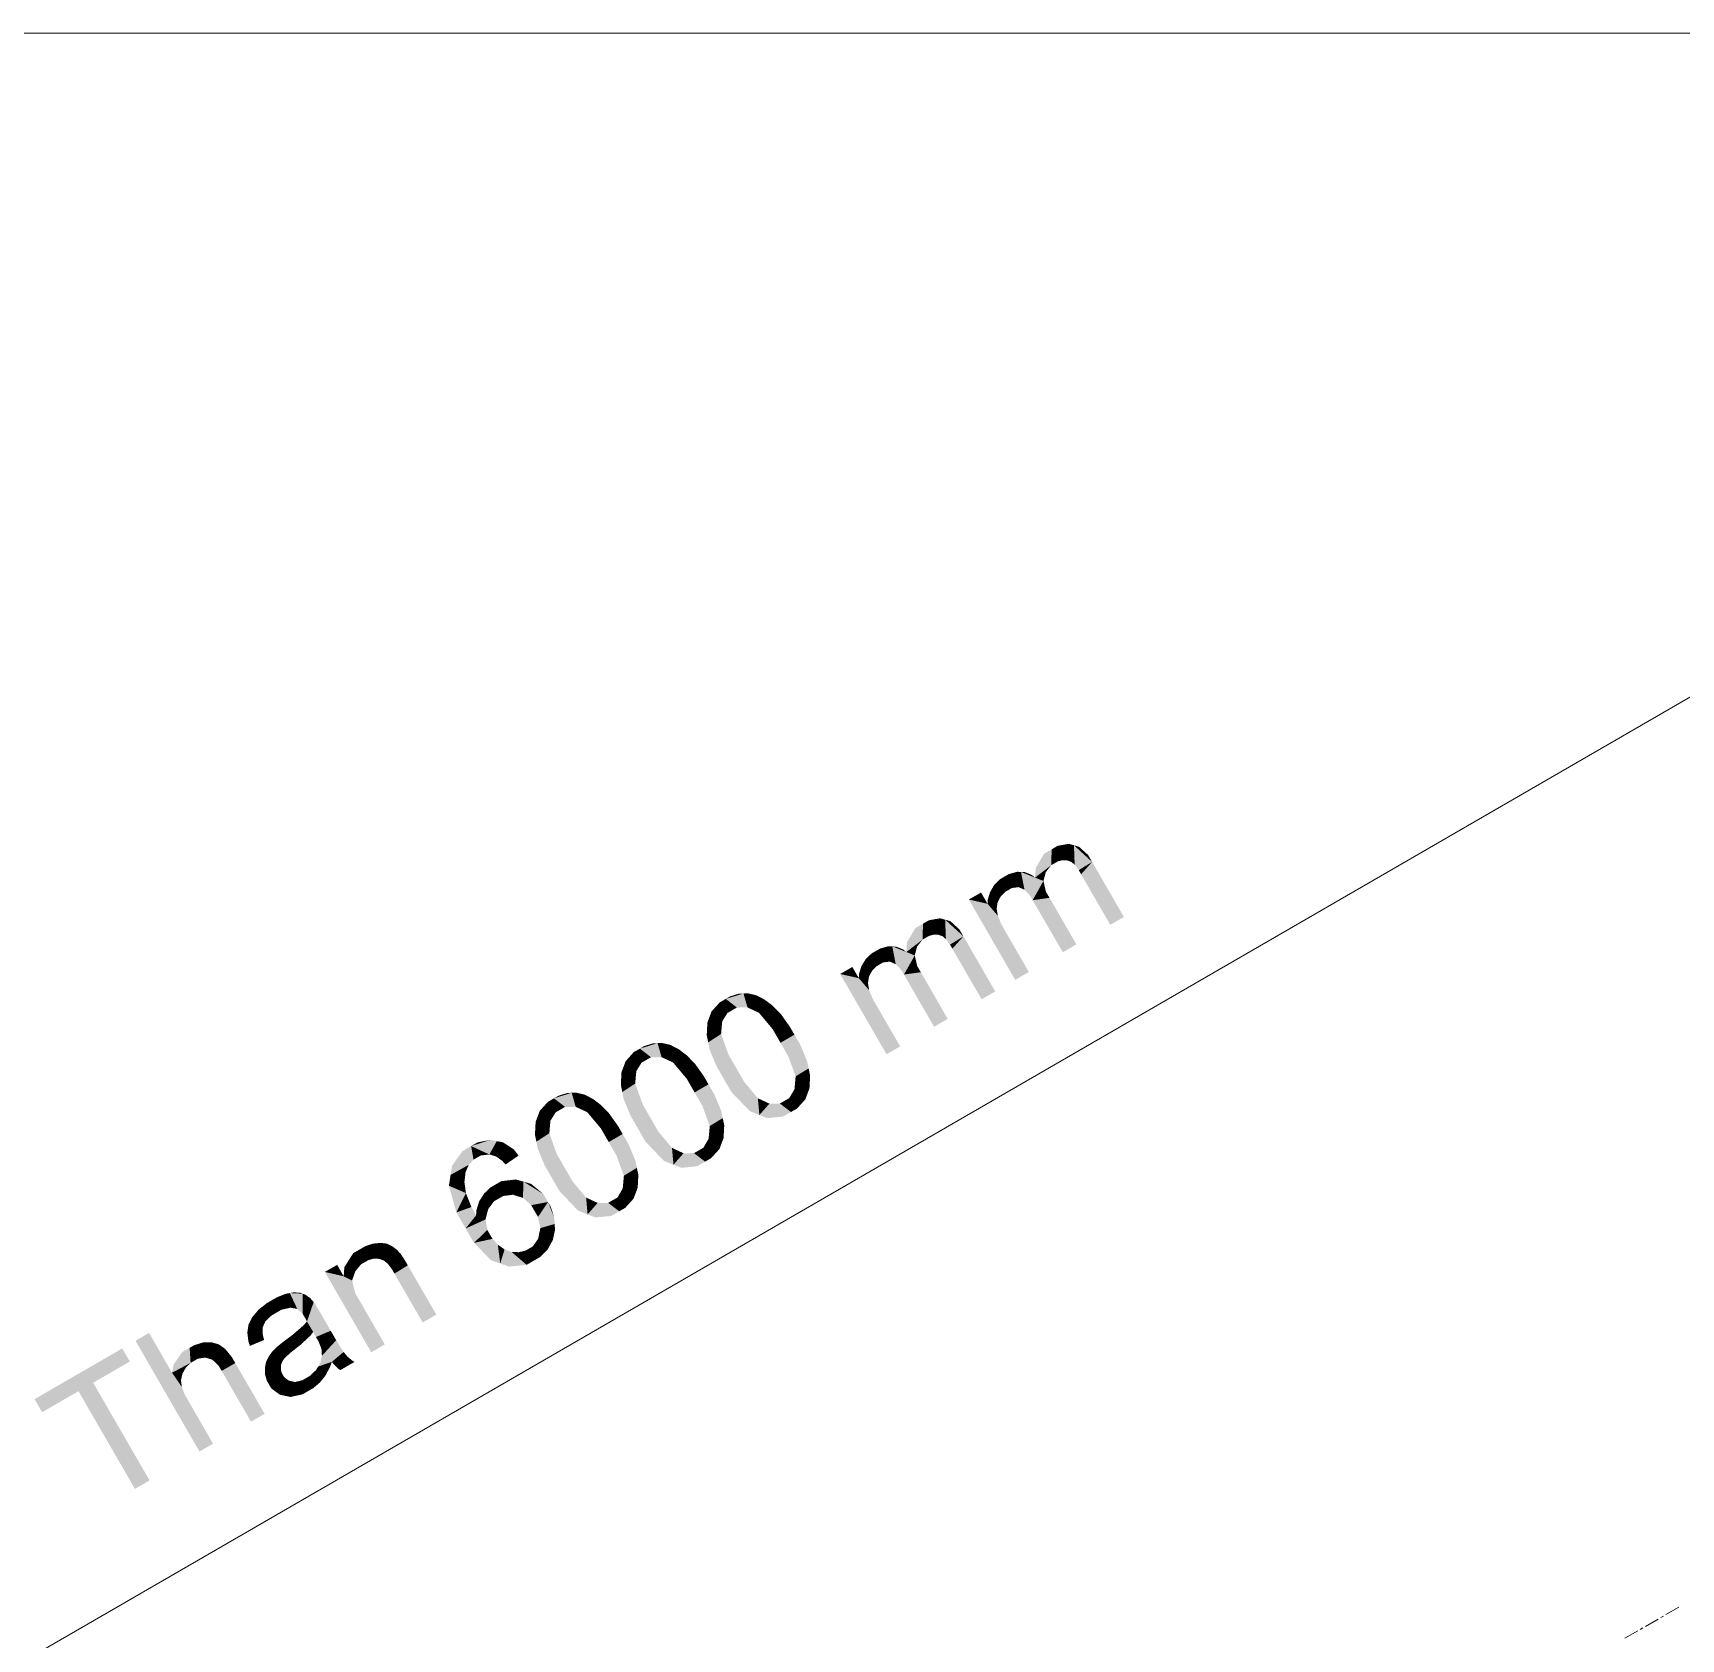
# Model space of a CAD drawing. Header units: millimetres. Extents: x 2 to 579, y 1 to 405.
# Drawn here: x 214.92 to 232.32, y 126.43 to 143.38 of the extents above; entities that cross this region are included whole.
import ezdxf

# ---------------------------------------------------------------- set-up
doc = ezdxf.new("R2010")
doc.units = ezdxf.units.MM
doc.linetypes.add('XKITLINE00', pattern=[0])
doc.layers.add('LinkedObject', color=7, linetype='Continuous', lineweight=0)

# ---------------------------------------------------------------- blocks, each defined once
blk = doc.blocks.new('*A4')
at = {"layer": 'LinkedObject'}
for points in [[(225.674, 134.766), (225.498, 134.467), (225.594, 134.72)], [(225.669, 134.598), (225.498, 134.467), (225.674, 134.766)], [(225.594, 134.72), (225.498, 134.467), (225.506, 134.57)], [(225.669, 134.598), (225.674, 134.766), (225.714, 134.624)], [(225.737, 134.803), (225.788, 134.651), (225.674, 134.766)], [(225.674, 134.766), (225.788, 134.651), (225.738, 134.638)], [(225.714, 134.624), (225.674, 134.766), (225.738, 134.638)], [(225.909, 134.809), (225.737, 134.803), (225.855, 134.824)], [(225.838, 134.649), (225.737, 134.803), (225.909, 134.809)], [(225.788, 134.651), (225.737, 134.803), (225.813, 134.65)], [(225.813, 134.65), (225.737, 134.803), (225.838, 134.649)], [(225.909, 134.809), (225.881, 134.633), (225.838, 134.649)], [(225.881, 134.633), (225.909, 134.809), (225.899, 134.618)], [(225.899, 134.618), (225.909, 134.809), (225.917, 134.604)], [(226.059, 134.706), (225.909, 134.809), (225.963, 134.793)], [(226.101, 134.633), (225.909, 134.809), (226.059, 134.706)], [(225.96, 134.546), (225.909, 134.809), (226.101, 134.633)], [(225.917, 134.604), (225.909, 134.809), (225.96, 134.546)], [(225.612, 134.525), (225.498, 134.467), (225.669, 134.598)], [(226.101, 134.633), (225.985, 134.502), (225.96, 134.546)], [(225.985, 134.502), (226.101, 134.633), (226.293, 133.969)], [(226.293, 133.969), (226.101, 134.633), (226.437, 134.052)], [(225.067, 134.39), (225.183, 134.317), (225.045, 134.352)], [(225.131, 134.452), (225.183, 134.317), (225.067, 134.39)], [(225.253, 134.357), (225.131, 134.452), (225.174, 134.477)], [(225.183, 134.317), (225.131, 134.452), (225.213, 134.334)], [(225.213, 134.334), (225.131, 134.452), (225.253, 134.357)], [(225.221, 134.504), (225.324, 134.367), (225.174, 134.477)], [(225.174, 134.477), (225.324, 134.367), (225.253, 134.357)], [(225.309, 134.529), (225.324, 134.367), (225.221, 134.504)], [(225.35, 134.527), (225.324, 134.367), (225.309, 134.529)], [(225.35, 134.527), (225.355, 134.353), (225.324, 134.367)], [(225.355, 134.353), (225.35, 134.527), (225.387, 134.339)], [(225.465, 134.495), (225.35, 134.527), (225.391, 134.525)], [(225.498, 134.467), (225.35, 134.527), (225.465, 134.495)], [(225.446, 134.277), (225.35, 134.527), (225.498, 134.467)], [(225.387, 134.339), (225.35, 134.527), (225.446, 134.277)], [(225.446, 134.277), (225.498, 134.467), (225.473, 134.229)], [(225.587, 134.432), (225.473, 134.229), (225.498, 134.467)], [(225.613, 134.32), (225.473, 134.229), (225.587, 134.432)], [(225.6, 134.479), (225.498, 134.467), (225.612, 134.525)], [(225.498, 134.467), (225.6, 134.479), (225.587, 134.432)], [(224.997, 134.191), (224.799, 134.236), (224.928, 134.31)], [(224.799, 134.236), (224.997, 134.191), (225.289, 133.388)], [(225.103, 134.207), (224.997, 134.191), (224.999, 134.234)], [(225.093, 134.139), (224.997, 134.191), (225.103, 134.207)], [(225.045, 134.352), (224.999, 134.234), (225.023, 134.314)], [(225.136, 134.269), (224.999, 134.234), (225.045, 134.352)], [(225.12, 134.238), (224.999, 134.234), (225.136, 134.269)], [(225.103, 134.207), (224.999, 134.234), (225.12, 134.238)], [(225.045, 134.352), (225.183, 134.317), (225.136, 134.269)], [(225.651, 134.254), (225.473, 134.229), (225.613, 134.32)], [(225.473, 134.229), (225.651, 134.254), (225.792, 133.679)], [(225.792, 133.679), (225.651, 134.254), (225.935, 133.762)], [(224.549, 134.023), (224.378, 134.017), (224.495, 134.038)], [(224.479, 133.864), (224.378, 134.017), (224.549, 134.023)], [(224.549, 134.023), (224.522, 133.848), (224.479, 133.864)], [(224.522, 133.848), (224.549, 134.023), (224.54, 133.833)], [(224.54, 133.833), (224.549, 134.023), (224.557, 133.818)], [(224.7, 133.92), (224.549, 134.023), (224.604, 134.008)], [(224.742, 133.847), (224.549, 134.023), (224.7, 133.92)], [(224.6, 133.76), (224.549, 134.023), (224.742, 133.847)], [(224.557, 133.818), (224.549, 134.023), (224.6, 133.76)], [(225.145, 133.969), (225.433, 133.471), (224.997, 134.191)], [(225.145, 133.969), (224.997, 134.191), (225.106, 134.064)], [(225.106, 134.064), (224.997, 134.191), (225.099, 134.102)], [(225.099, 134.102), (224.997, 134.191), (225.093, 134.139)], [(225.289, 133.388), (224.997, 134.191), (225.433, 133.471)], [(224.315, 133.981), (224.139, 133.682), (224.234, 133.934)], [(224.31, 133.812), (224.139, 133.682), (224.315, 133.981)], [(224.234, 133.934), (224.139, 133.682), (224.146, 133.785)], [(224.31, 133.812), (224.315, 133.981), (224.354, 133.838)], [(224.378, 134.017), (224.429, 133.866), (224.315, 133.981)], [(224.315, 133.981), (224.429, 133.866), (224.379, 133.852)], [(224.354, 133.838), (224.315, 133.981), (224.379, 133.852)], [(224.429, 133.866), (224.378, 134.017), (224.454, 133.865)], [(224.454, 133.865), (224.378, 134.017), (224.479, 133.864)], [(223.894, 133.572), (223.772, 133.667), (223.814, 133.691)], [(223.861, 133.718), (223.965, 133.581), (223.814, 133.691)], [(223.814, 133.691), (223.965, 133.581), (223.894, 133.572)], [(223.95, 133.743), (223.965, 133.581), (223.861, 133.718)], [(223.991, 133.741), (223.965, 133.581), (223.95, 133.743)], [(223.991, 133.741), (223.996, 133.567), (223.965, 133.581)], [(223.996, 133.567), (223.991, 133.741), (224.027, 133.553)], [(224.106, 133.709), (223.991, 133.741), (224.032, 133.739)], [(224.139, 133.682), (223.991, 133.741), (224.106, 133.709)], [(224.086, 133.492), (223.991, 133.741), (224.139, 133.682)], [(224.027, 133.553), (223.991, 133.741), (224.086, 133.492)], [(224.086, 133.492), (224.139, 133.682), (224.114, 133.444)], [(224.228, 133.646), (224.114, 133.444), (224.139, 133.682)], [(224.253, 133.74), (224.139, 133.682), (224.31, 133.812)], [(224.24, 133.693), (224.139, 133.682), (224.253, 133.74)], [(224.139, 133.682), (224.24, 133.693), (224.228, 133.646)], [(224.742, 133.847), (224.625, 133.717), (224.6, 133.76)], [(224.625, 133.717), (224.742, 133.847), (224.934, 133.183)], [(224.934, 133.183), (224.742, 133.847), (225.078, 133.266)], [(223.637, 133.406), (223.44, 133.45), (223.569, 133.524)], [(223.685, 133.567), (223.639, 133.448), (223.663, 133.529)], [(223.777, 133.483), (223.639, 133.448), (223.685, 133.567)], [(223.708, 133.604), (223.824, 133.531), (223.685, 133.567)], [(223.685, 133.567), (223.824, 133.531), (223.777, 133.483)], [(223.772, 133.667), (223.824, 133.531), (223.708, 133.604)], [(223.824, 133.531), (223.772, 133.667), (223.854, 133.549)], [(223.854, 133.549), (223.772, 133.667), (223.894, 133.572)], [(224.254, 133.534), (224.114, 133.444), (224.228, 133.646)], [(224.292, 133.469), (224.114, 133.444), (224.254, 133.534)], [(223.44, 133.45), (223.637, 133.406), (223.93, 132.603)], [(223.744, 133.422), (223.637, 133.406), (223.639, 133.448)], [(223.734, 133.353), (223.637, 133.406), (223.744, 133.422)], [(223.786, 133.183), (224.074, 132.686), (223.637, 133.406)], [(223.786, 133.183), (223.637, 133.406), (223.746, 133.279)], [(223.746, 133.279), (223.637, 133.406), (223.74, 133.316)], [(223.74, 133.316), (223.637, 133.406), (223.734, 133.353)], [(223.93, 132.603), (223.637, 133.406), (224.074, 132.686)], [(223.76, 133.452), (223.639, 133.448), (223.777, 133.483)], [(223.744, 133.422), (223.639, 133.448), (223.76, 133.452)], [(224.114, 133.444), (224.292, 133.469), (224.432, 132.893)], [(224.432, 132.893), (224.292, 133.469), (224.576, 132.976)], [(222.232, 133.187), (222.25, 133.038), (222.168, 133.15)], [(222.419, 133.244), (222.232, 133.187), (222.372, 133.243)], [(222.461, 133.097), (222.232, 133.187), (222.419, 133.244)], [(222.372, 133.243), (222.232, 133.187), (222.279, 133.214)], [(222.232, 133.187), (222.349, 133.096), (222.299, 133.067)], [(222.349, 133.096), (222.232, 133.187), (222.461, 133.097)], [(222.25, 133.038), (222.232, 133.187), (222.299, 133.067)], [(222.465, 133.246), (222.521, 133.069), (222.419, 133.244)], [(222.419, 133.244), (222.521, 133.069), (222.461, 133.097)], [(222.555, 133.225), (222.521, 133.069), (222.465, 133.246)], [(222.599, 133.203), (222.521, 133.069), (222.555, 133.225)], [(222.599, 133.203), (222.582, 133.041), (222.521, 133.069)], [(222.642, 133.18), (222.582, 133.041), (222.599, 133.203)], [(222.729, 133.114), (222.582, 133.041), (222.642, 133.18)], [(222.195, 132.951), (222.038, 132.938), (222.06, 132.996)], [(222.082, 133.055), (222.25, 133.038), (222.06, 132.996)], [(222.06, 132.996), (222.25, 133.038), (222.195, 132.951)], [(222.168, 133.15), (222.25, 133.038), (222.082, 133.055)], [(222.771, 133.071), (222.582, 133.041), (222.729, 133.114)], [(222.771, 133.071), (222.727, 132.868), (222.582, 133.041)], [(222.814, 133.027), (222.727, 132.868), (222.771, 133.071)], [(222.907, 132.896), (222.727, 132.868), (222.814, 133.027)], [(222.038, 132.938), (222.189, 132.892), (222.031, 132.804)], [(222.031, 132.804), (222.189, 132.892), (222.046, 132.728)], [(222.189, 132.892), (222.038, 132.938), (222.195, 132.951)], [(222.046, 132.728), (222.189, 132.892), (222.183, 132.817)], [(222.183, 132.817), (222.136, 132.473), (222.046, 132.728)], [(222.261, 132.598), (222.136, 132.473), (222.183, 132.817)], [(222.907, 132.896), (222.81, 132.724), (222.727, 132.868)], [(222.957, 132.809), (222.81, 132.724), (222.907, 132.896)], [(222.957, 132.809), (222.893, 132.58), (222.81, 132.724)], [(223.017, 132.707), (222.893, 132.58), (222.957, 132.809)], [(221.325, 132.662), (221.343, 132.514), (221.261, 132.626)], [(221.512, 132.72), (221.325, 132.662), (221.465, 132.718)], [(221.554, 132.572), (221.325, 132.662), (221.512, 132.72)], [(221.465, 132.718), (221.325, 132.662), (221.372, 132.69)], [(221.325, 132.662), (221.442, 132.571), (221.392, 132.542)], [(221.442, 132.571), (221.325, 132.662), (221.554, 132.572)], [(221.343, 132.514), (221.325, 132.662), (221.392, 132.542)], [(221.558, 132.722), (221.614, 132.544), (221.512, 132.72)], [(221.512, 132.72), (221.614, 132.544), (221.554, 132.572)], [(221.648, 132.701), (221.614, 132.544), (221.558, 132.722)], [(221.692, 132.678), (221.614, 132.544), (221.648, 132.701)], [(221.692, 132.678), (221.675, 132.516), (221.614, 132.544)], [(221.735, 132.656), (221.675, 132.516), (221.692, 132.678)], [(221.822, 132.59), (221.675, 132.516), (221.735, 132.656)], [(222.046, 132.728), (222.136, 132.473), (222.061, 132.653)], [(222.893, 132.58), (223.017, 132.707), (222.97, 132.37)], [(222.97, 132.37), (223.017, 132.707), (223.107, 132.453)], [(223.107, 132.453), (223.017, 132.707), (223.092, 132.528)], [(221.288, 132.426), (221.131, 132.414), (221.153, 132.472)], [(221.175, 132.53), (221.343, 132.514), (221.153, 132.472)], [(221.153, 132.472), (221.343, 132.514), (221.288, 132.426)], [(221.261, 132.626), (221.343, 132.514), (221.175, 132.53)], [(221.864, 132.546), (221.675, 132.516), (221.822, 132.59)], [(221.864, 132.546), (221.82, 132.344), (221.675, 132.516)], [(221.907, 132.503), (221.82, 132.344), (221.864, 132.546)], [(222, 132.372), (221.82, 132.344), (221.907, 132.503)], [(222.136, 132.473), (222.261, 132.598), (222.196, 132.37)], [(222.196, 132.37), (222.261, 132.598), (222.344, 132.455)], [(221.131, 132.414), (221.282, 132.367), (221.124, 132.28)], [(221.124, 132.28), (221.282, 132.367), (221.139, 132.204)], [(221.282, 132.367), (221.131, 132.414), (221.288, 132.426)], [(221.139, 132.204), (221.282, 132.367), (221.276, 132.293)], [(221.276, 132.293), (221.229, 131.949), (221.139, 132.204)], [(221.354, 132.074), (221.229, 131.949), (221.276, 132.293)], [(222, 132.372), (221.903, 132.2), (221.82, 132.344)], [(222.05, 132.285), (221.903, 132.2), (222, 132.372)], [(222.05, 132.285), (221.986, 132.056), (221.903, 132.2)], [(222.11, 132.182), (221.986, 132.056), (222.05, 132.285)], [(222.344, 132.455), (222.291, 132.205), (222.196, 132.37)], [(222.427, 132.311), (222.291, 132.205), (222.344, 132.455)], [(222.427, 132.311), (222.587, 131.961), (222.291, 132.205)], [(222.571, 132.138), (222.587, 131.961), (222.427, 132.311)], [(222.964, 132.303), (223.116, 132.243), (222.958, 132.236)], [(223.107, 132.453), (222.964, 132.303), (222.97, 132.37)], [(223.123, 132.377), (222.964, 132.303), (223.107, 132.453)], [(223.116, 132.243), (222.964, 132.303), (223.123, 132.377)], [(220.418, 132.138), (220.436, 131.99), (220.354, 132.101)], [(220.605, 132.196), (220.418, 132.138), (220.558, 132.194)], [(220.647, 132.048), (220.418, 132.138), (220.605, 132.196)], [(220.558, 132.194), (220.418, 132.138), (220.465, 132.165)], [(220.418, 132.138), (220.535, 132.047), (220.485, 132.018)], [(220.535, 132.047), (220.418, 132.138), (220.647, 132.048)], [(220.436, 131.99), (220.418, 132.138), (220.485, 132.018)], [(220.651, 132.197), (220.707, 132.02), (220.605, 132.196)], [(220.605, 132.196), (220.707, 132.02), (220.647, 132.048)], [(220.741, 132.177), (220.707, 132.02), (220.651, 132.197)], [(220.785, 132.154), (220.707, 132.02), (220.741, 132.177)], [(220.785, 132.154), (220.768, 131.992), (220.707, 132.02)], [(220.828, 132.132), (220.768, 131.992), (220.785, 132.154)], [(220.915, 132.066), (220.768, 131.992), (220.828, 132.132)], [(221.139, 132.204), (221.229, 131.949), (221.154, 132.128)], [(221.986, 132.056), (222.11, 132.182), (222.063, 131.845)], [(222.063, 131.845), (222.11, 132.182), (222.2, 131.929)], [(222.2, 131.929), (222.11, 132.182), (222.185, 132.004)], [(222.291, 132.205), (222.587, 131.961), (222.487, 132.001)], [(222.587, 131.961), (222.571, 132.138), (222.632, 132.11)], [(222.693, 132.082), (222.587, 131.961), (222.632, 132.11)], [(222.921, 131.993), (222.804, 132.083), (222.853, 132.111)], [(222.903, 132.14), (222.921, 131.993), (222.853, 132.111)], [(223.094, 132.185), (222.903, 132.14), (222.958, 132.236)], [(223.072, 132.126), (222.903, 132.14), (223.094, 132.185)], [(222.985, 132.03), (222.903, 132.14), (223.072, 132.126)], [(222.921, 131.993), (222.903, 132.14), (222.985, 132.03)], [(222.958, 132.236), (223.116, 132.243), (223.094, 132.185)], [(220.381, 131.902), (220.224, 131.889), (220.246, 131.948)], [(220.268, 132.006), (220.436, 131.99), (220.246, 131.948)], [(220.246, 131.948), (220.436, 131.99), (220.381, 131.902)], [(220.354, 132.101), (220.436, 131.99), (220.268, 132.006)], [(220.957, 132.022), (220.768, 131.992), (220.915, 132.066)], [(220.957, 132.022), (220.913, 131.82), (220.768, 131.992)], [(221, 131.978), (220.913, 131.82), (220.957, 132.022)], [(221.093, 131.848), (220.913, 131.82), (221, 131.978)], [(221.229, 131.949), (221.354, 132.074), (221.289, 131.846)], [(221.289, 131.846), (221.354, 132.074), (221.437, 131.93)], [(222.693, 132.082), (222.921, 131.993), (222.587, 131.961)], [(222.587, 131.961), (222.921, 131.993), (222.67, 131.928)], [(222.67, 131.928), (222.921, 131.993), (222.837, 131.945)], [(222.804, 132.083), (222.921, 131.993), (222.693, 132.082)], [(220.224, 131.889), (220.375, 131.843), (220.217, 131.755)], [(220.217, 131.755), (220.375, 131.843), (220.232, 131.68)], [(220.375, 131.843), (220.224, 131.889), (220.381, 131.902)], [(220.232, 131.68), (220.375, 131.843), (220.369, 131.769)], [(220.369, 131.769), (220.322, 131.425), (220.232, 131.68)], [(220.447, 131.55), (220.322, 131.425), (220.369, 131.769)], [(221.093, 131.848), (220.996, 131.676), (220.913, 131.82)], [(221.143, 131.761), (220.996, 131.676), (221.093, 131.848)], [(221.143, 131.761), (221.079, 131.532), (220.996, 131.676)], [(221.203, 131.658), (221.079, 131.532), (221.143, 131.761)], [(221.437, 131.93), (221.384, 131.681), (221.289, 131.846)], [(221.52, 131.786), (221.384, 131.681), (221.437, 131.93)], [(221.52, 131.786), (221.68, 131.437), (221.384, 131.681)], [(221.664, 131.614), (221.68, 131.437), (221.52, 131.786)], [(222.057, 131.778), (222.209, 131.719), (222.051, 131.711)], [(222.2, 131.929), (222.057, 131.778), (222.063, 131.845)], [(222.216, 131.853), (222.057, 131.778), (222.2, 131.929)], [(222.209, 131.719), (222.057, 131.778), (222.216, 131.853)], [(219.543, 131.633), (219.326, 131.329), (219.45, 131.579)], [(219.568, 131.49), (219.326, 131.329), (219.543, 131.633)], [(219.747, 131.699), (219.543, 131.633), (219.612, 131.673)], [(219.814, 131.686), (219.543, 131.633), (219.747, 131.699)], [(219.735, 131.545), (219.543, 131.633), (219.814, 131.686)], [(219.543, 131.633), (219.645, 131.534), (219.602, 131.51)], [(219.645, 131.534), (219.543, 131.633), (219.735, 131.545)], [(219.568, 131.49), (219.543, 131.633), (219.602, 131.51)], [(219.735, 131.545), (219.814, 131.686), (219.782, 131.531)], [(219.814, 131.686), (219.81, 131.522), (219.782, 131.531)], [(219.81, 131.522), (219.814, 131.686), (219.873, 131.476)], [(219.995, 131.597), (219.814, 131.686), (219.88, 131.673)], [(219.873, 131.476), (219.814, 131.686), (219.995, 131.597)], [(219.873, 131.476), (219.995, 131.597), (219.907, 131.439)], [(219.907, 131.439), (219.995, 131.597), (220.043, 131.533)], [(220.232, 131.68), (220.322, 131.425), (220.247, 131.604)], [(221.079, 131.532), (221.203, 131.658), (221.156, 131.321)], [(221.156, 131.321), (221.203, 131.658), (221.293, 131.404)], [(221.293, 131.404), (221.203, 131.658), (221.278, 131.48)], [(221.384, 131.681), (221.68, 131.437), (221.58, 131.476)], [(221.68, 131.437), (221.664, 131.614), (221.725, 131.586)], [(221.786, 131.558), (221.68, 131.437), (221.725, 131.586)], [(222.014, 131.469), (221.897, 131.559), (221.946, 131.587)], [(221.996, 131.616), (222.014, 131.469), (221.946, 131.587)], [(222.187, 131.66), (221.996, 131.616), (222.051, 131.711)], [(222.165, 131.602), (221.996, 131.616), (222.187, 131.66)], [(222.078, 131.506), (221.996, 131.616), (222.165, 131.602)], [(222.014, 131.469), (221.996, 131.616), (222.078, 131.506)], [(222.051, 131.711), (222.209, 131.719), (222.187, 131.66)], [(219.45, 131.579), (219.326, 131.329), (219.342, 131.427)], [(219.518, 131.436), (219.326, 131.329), (219.568, 131.49)], [(219.503, 131.401), (219.326, 131.329), (219.518, 131.436)], [(220.322, 131.425), (220.447, 131.55), (220.382, 131.321)], [(220.382, 131.321), (220.447, 131.55), (220.53, 131.406)], [(221.786, 131.558), (222.014, 131.469), (221.68, 131.437)], [(221.68, 131.437), (222.014, 131.469), (221.763, 131.404)], [(221.763, 131.404), (222.014, 131.469), (221.93, 131.42)], [(221.897, 131.559), (222.014, 131.469), (221.786, 131.558)], [(219.484, 131.357), (219.308, 131.215), (219.326, 131.329)], [(219.472, 131.254), (219.308, 131.215), (219.484, 131.357)], [(219.48, 131.196), (219.308, 131.215), (219.472, 131.254)], [(219.326, 131.329), (219.503, 131.401), (219.484, 131.357)], [(219.862, 131.263), (219.985, 131.12), (219.79, 131.222)], [(220.015, 131.281), (219.985, 131.12), (219.862, 131.263)], [(220.096, 131.258), (219.985, 131.12), (220.015, 131.281)], [(219.985, 131.12), (220.096, 131.258), (220.037, 131.103)], [(220.096, 131.258), (220.09, 131.087), (220.037, 131.103)], [(220.09, 131.087), (220.096, 131.258), (220.177, 131.01)], [(220.306, 131.127), (220.096, 131.258), (220.177, 131.234)], [(220.355, 131.043), (220.096, 131.258), (220.306, 131.127)], [(220.177, 131.01), (220.096, 131.258), (220.355, 131.043)], [(220.53, 131.406), (220.477, 131.157), (220.382, 131.321)], [(220.613, 131.262), (220.477, 131.157), (220.53, 131.406)], [(220.613, 131.262), (220.773, 130.912), (220.477, 131.157)], [(220.757, 131.09), (220.773, 130.912), (220.613, 131.262)], [(221.15, 131.254), (221.302, 131.195), (221.144, 131.187)], [(221.293, 131.404), (221.15, 131.254), (221.156, 131.321)], [(221.309, 131.329), (221.15, 131.254), (221.293, 131.404)], [(221.302, 131.195), (221.15, 131.254), (221.309, 131.329)], [(219.488, 131.137), (219.387, 130.933), (219.308, 131.215)], [(219.488, 131.137), (219.308, 131.215), (219.48, 131.196)], [(219.546, 130.99), (219.387, 130.933), (219.488, 131.137)], [(219.655, 131.093), (219.595, 130.902), (219.628, 131.052)], [(219.785, 131.051), (219.595, 130.902), (219.655, 131.093)], [(219.681, 131.134), (219.834, 131.079), (219.655, 131.093)], [(219.655, 131.093), (219.834, 131.079), (219.785, 131.051)], [(219.749, 131.198), (219.834, 131.079), (219.681, 131.134)], [(219.883, 131.107), (219.749, 131.198), (219.79, 131.222)], [(219.834, 131.079), (219.749, 131.198), (219.883, 131.107)], [(219.79, 131.222), (219.985, 131.12), (219.883, 131.107)], [(220.477, 131.157), (220.773, 130.912), (220.673, 130.952)], [(220.773, 130.912), (220.757, 131.09), (220.818, 131.062)], [(221.089, 131.091), (221.107, 130.945), (221.039, 131.063)], [(221.28, 131.136), (221.089, 131.091), (221.144, 131.187)], [(221.258, 131.078), (221.089, 131.091), (221.28, 131.136)], [(221.171, 130.982), (221.089, 131.091), (221.258, 131.078)], [(221.107, 130.945), (221.089, 131.091), (221.171, 130.982)], [(221.144, 131.187), (221.302, 131.195), (221.28, 131.136)], [(219.546, 130.99), (219.485, 130.764), (219.387, 130.933)], [(219.595, 130.902), (219.485, 130.764), (219.546, 130.99)], [(219.485, 130.764), (219.595, 130.902), (219.695, 130.859)], [(219.628, 131.052), (219.595, 130.902), (219.599, 130.957)], [(219.723, 130.968), (219.595, 130.902), (219.785, 131.051)], [(219.709, 130.914), (219.595, 130.902), (219.723, 130.968)], [(219.595, 130.902), (219.709, 130.914), (219.695, 130.859)], [(220.177, 131.01), (220.355, 131.043), (220.212, 130.949)], [(220.355, 131.043), (220.249, 130.886), (220.212, 130.949)], [(220.249, 130.886), (220.355, 131.043), (220.274, 130.768)], [(220.274, 130.768), (220.355, 131.043), (220.425, 130.811)], [(220.422, 130.872), (220.355, 131.043), (220.386, 130.988)], [(220.425, 130.811), (220.355, 131.043), (220.422, 130.872)], [(220.879, 131.034), (220.773, 130.912), (220.818, 131.062)], [(220.879, 131.034), (221.107, 130.945), (220.773, 130.912)], [(220.773, 130.912), (221.107, 130.945), (220.856, 130.88)], [(220.856, 130.88), (221.107, 130.945), (221.023, 130.896)], [(220.99, 131.034), (221.107, 130.945), (220.879, 131.034)], [(221.107, 130.945), (220.99, 131.034), (221.039, 131.063)], [(219.695, 130.859), (219.573, 130.612), (219.485, 130.764)], [(219.714, 130.748), (219.573, 130.612), (219.695, 130.859)], [(219.573, 130.612), (219.714, 130.748), (219.747, 130.691)], [(220.425, 130.811), (220.262, 130.712), (220.274, 130.768)], [(220.429, 130.75), (220.262, 130.712), (220.425, 130.811)], [(220.405, 130.64), (220.262, 130.712), (220.429, 130.75)], [(218.386, 130.554), (218.204, 130.356), (218.298, 130.503)], [(218.381, 130.386), (218.204, 130.356), (218.386, 130.554)], [(218.381, 130.386), (218.386, 130.554), (218.427, 130.412)], [(218.424, 130.576), (218.513, 130.445), (218.386, 130.554)], [(218.386, 130.554), (218.513, 130.445), (218.455, 130.429)], [(218.427, 130.412), (218.386, 130.554), (218.455, 130.429)], [(218.502, 130.603), (218.513, 130.445), (218.424, 130.576)], [(218.542, 130.607), (218.513, 130.445), (218.502, 130.603)], [(218.513, 130.445), (218.542, 130.607), (218.541, 130.444)], [(218.542, 130.607), (218.57, 130.443), (218.541, 130.444)], [(218.651, 130.604), (218.542, 130.607), (218.582, 130.612)], [(218.679, 130.591), (218.542, 130.607), (218.651, 130.604)], [(218.62, 130.426), (218.542, 130.607), (218.679, 130.591)], [(218.57, 130.443), (218.542, 130.607), (218.62, 130.426)], [(218.679, 130.591), (218.641, 130.409), (218.62, 130.426)], [(218.708, 130.577), (218.641, 130.409), (218.679, 130.591)], [(218.761, 130.537), (218.641, 130.409), (218.708, 130.577)], [(219.769, 130.654), (219.573, 130.612), (219.747, 130.691)], [(219.769, 130.654), (219.85, 130.394), (219.573, 130.612)], [(219.573, 130.612), (219.85, 130.394), (219.755, 130.427)], [(219.825, 130.592), (219.85, 130.394), (219.769, 130.654)], [(219.861, 130.567), (219.85, 130.394), (219.825, 130.592)], [(219.85, 130.394), (219.861, 130.567), (219.896, 130.542)], [(219.896, 130.542), (220.129, 130.38), (219.85, 130.394)], [(219.97, 130.516), (220.129, 130.38), (219.896, 130.542)], [(220.219, 130.432), (220.117, 130.53), (220.148, 130.548)], [(220.194, 130.574), (220.219, 130.432), (220.148, 130.548)], [(220.378, 130.591), (220.194, 130.574), (220.251, 130.656)], [(220.351, 130.542), (220.194, 130.574), (220.378, 130.591)], [(220.272, 130.462), (220.194, 130.574), (220.351, 130.542)], [(220.219, 130.432), (220.194, 130.574), (220.272, 130.462)], [(220.262, 130.712), (220.405, 130.64), (220.251, 130.656)], [(220.251, 130.656), (220.405, 130.64), (220.378, 130.591)], [(218.197, 130.259), (217.998, 130.305), (218.128, 130.38)], [(218.319, 130.311), (218.204, 130.356), (218.381, 130.386)], [(218.641, 130.409), (218.761, 130.537), (218.662, 130.392)], [(218.662, 130.392), (218.761, 130.537), (218.785, 130.51)], [(218.785, 130.51), (218.708, 130.331), (218.662, 130.392)], [(218.801, 130.493), (218.708, 130.331), (218.785, 130.51)], [(218.845, 130.425), (218.708, 130.331), (218.801, 130.493)], [(218.845, 130.425), (218.733, 130.287), (218.708, 130.331)], [(218.874, 130.375), (218.733, 130.287), (218.845, 130.425)], [(218.733, 130.287), (218.874, 130.375), (219.031, 129.771)], [(219.031, 129.771), (218.874, 130.375), (219.175, 129.855)], [(219.85, 130.394), (220.129, 130.38), (219.945, 130.361)], [(220.008, 130.515), (220.129, 130.38), (219.97, 130.516)], [(220.047, 130.513), (220.129, 130.38), (220.008, 130.515)], [(220.117, 130.53), (220.219, 130.432), (220.047, 130.513)], [(220.047, 130.513), (220.219, 130.432), (220.129, 130.38)], [(217.998, 130.305), (218.364, 130.003), (218.488, 129.457)], [(218.364, 130.003), (217.998, 130.305), (218.317, 130.085)], [(218.286, 130.214), (217.998, 130.305), (218.197, 130.259)], [(218.317, 130.085), (217.998, 130.305), (218.286, 130.214)], [(218.204, 130.356), (218.319, 130.311), (218.197, 130.259)], [(218.197, 130.259), (218.319, 130.311), (218.286, 130.214)], [(217.628, 130.082), (217.437, 130.006), (217.587, 130.075)], [(217.635, 129.928), (217.437, 130.006), (217.628, 130.082)], [(217.587, 130.075), (217.437, 130.006), (217.492, 130.037)], [(217.738, 130.086), (217.628, 130.082), (217.67, 130.089)], [(217.765, 130.075), (217.628, 130.082), (217.738, 130.086)], [(217.635, 129.928), (217.628, 130.082), (217.676, 129.92)], [(217.676, 129.92), (217.628, 130.082), (217.707, 129.914)], [(217.628, 130.082), (217.763, 129.864), (217.707, 129.914)], [(217.765, 130.075), (217.763, 129.864), (217.628, 130.082)], [(217.792, 130.065), (217.763, 129.864), (217.765, 130.075)], [(217.843, 130.029), (217.763, 129.864), (217.792, 130.065)], [(217.866, 130.003), (217.763, 129.864), (217.843, 130.029)], [(217.263, 129.865), (217.37, 129.784), (217.23, 129.826)], [(217.383, 129.974), (217.263, 129.865), (217.295, 129.904)], [(217.435, 129.845), (217.263, 129.865), (217.383, 129.974)], [(217.37, 129.784), (217.263, 129.865), (217.435, 129.845)], [(217.437, 130.006), (217.539, 129.906), (217.383, 129.974)], [(217.435, 129.845), (217.383, 129.974), (217.485, 129.874)], [(217.485, 129.874), (217.383, 129.974), (217.539, 129.906)], [(217.539, 129.906), (217.437, 130.006), (217.635, 129.928)], [(217.763, 129.864), (217.866, 130.003), (217.88, 129.987)], [(217.763, 129.864), (217.88, 129.987), (217.788, 129.82)], [(217.788, 129.82), (217.88, 129.987), (217.791, 129.816)], [(217.791, 129.816), (217.88, 129.987), (217.801, 129.797)], [(217.801, 129.797), (217.88, 129.987), (217.809, 129.782)], [(217.809, 129.782), (217.88, 129.987), (217.875, 129.671)], [(217.922, 129.923), (217.875, 129.671), (217.88, 129.987)], [(217.95, 129.875), (217.875, 129.671), (217.922, 129.923)], [(217.95, 129.875), (217.904, 129.618), (217.875, 129.671)], [(218.06, 129.684), (217.904, 129.618), (217.95, 129.875)], [(218.488, 129.457), (218.364, 130.003), (218.631, 129.54)], [(217.185, 129.706), (217.206, 129.524), (217.179, 129.666)], [(217.356, 129.753), (217.185, 129.706), (217.37, 129.784)], [(217.191, 129.747), (217.37, 129.784), (217.185, 129.706)], [(217.342, 129.721), (217.185, 129.706), (217.356, 129.753)], [(217.342, 129.721), (217.206, 129.524), (217.185, 129.706)], [(217.23, 129.826), (217.37, 129.784), (217.191, 129.747)], [(217.343, 129.638), (217.206, 129.524), (217.342, 129.721)], [(217.776, 129.744), (217.875, 129.671), (217.663, 129.646)], [(217.809, 129.782), (217.875, 129.671), (217.776, 129.744)], [(218.06, 129.684), (217.932, 129.57), (217.904, 129.618)], [(217.932, 129.57), (218.06, 129.684), (217.962, 129.492)], [(217.962, 129.492), (218.06, 129.684), (218.118, 129.584)], [(216.384, 129.241), (215.998, 129.578), (216.142, 129.661)], [(215.998, 129.578), (216.384, 129.241), (216.674, 128.409)], [(216.57, 129.504), (216.384, 129.241), (216.493, 129.46)], [(216.58, 129.345), (216.384, 129.241), (216.57, 129.504)], [(216.617, 129.531), (216.734, 129.401), (216.57, 129.504)], [(216.57, 129.504), (216.734, 129.401), (216.654, 129.388)], [(216.58, 129.345), (216.57, 129.504), (216.612, 129.363)], [(216.612, 129.363), (216.57, 129.504), (216.654, 129.388)], [(216.709, 129.56), (216.734, 129.401), (216.617, 129.531)], [(216.754, 129.561), (216.734, 129.401), (216.709, 129.56)], [(216.754, 129.561), (216.771, 129.39), (216.734, 129.401)], [(216.799, 129.563), (216.771, 129.39), (216.754, 129.561)], [(216.771, 129.39), (216.799, 129.563), (216.809, 129.379)], [(216.912, 129.516), (216.799, 129.563), (216.879, 129.54)], [(216.809, 129.379), (216.799, 129.563), (216.912, 129.516)], [(216.912, 129.516), (216.877, 129.314), (216.809, 129.379)], [(216.946, 129.492), (216.877, 129.314), (216.912, 129.516)], [(217.179, 129.666), (217.206, 129.524), (217.19, 129.575)], [(217.206, 129.524), (217.343, 129.638), (217.357, 129.587)], [(217.485, 129.508), (217.577, 129.398), (217.467, 129.49)], [(217.543, 129.555), (217.631, 129.449), (217.485, 129.508)], [(217.485, 129.508), (217.631, 129.449), (217.577, 129.398)], [(217.582, 129.585), (217.672, 129.481), (217.543, 129.555)], [(217.543, 129.555), (217.672, 129.481), (217.631, 129.449)], [(217.663, 129.646), (217.743, 129.537), (217.582, 129.585)], [(217.582, 129.585), (217.743, 129.537), (217.672, 129.481)], [(217.663, 129.646), (217.875, 129.671), (217.743, 129.537)], [(217.743, 129.537), (217.875, 129.671), (217.845, 129.632)], [(217.949, 129.343), (218.118, 129.584), (218.196, 129.46)], [(217.967, 129.42), (218.118, 129.584), (217.949, 129.343)], [(218.118, 129.584), (217.964, 129.461), (217.962, 129.492)], [(217.964, 129.461), (218.118, 129.584), (217.967, 129.42)], [(215.551, 129.135), (214.932, 128.962), (215.858, 129.497)], [(215.551, 129.135), (215.858, 129.497), (215.938, 129.359)], [(216.493, 129.46), (216.384, 129.241), (216.401, 129.329)], [(216.53, 129.294), (216.384, 129.241), (216.58, 129.345)], [(217.016, 129.406), (216.877, 129.314), (216.946, 129.492)], [(217.052, 129.343), (216.877, 129.314), (217.016, 129.406)], [(216.877, 129.314), (217.052, 129.343), (216.908, 129.26)], [(216.908, 129.26), (217.052, 129.343), (217.218, 128.724)], [(217.218, 128.724), (217.052, 129.343), (217.362, 128.807)], [(217.377, 129.355), (217.534, 129.301), (217.364, 129.292)], [(217.535, 129.322), (217.377, 129.355), (217.391, 129.384)], [(217.534, 129.301), (217.377, 129.355), (217.535, 129.322)], [(217.405, 129.412), (217.55, 129.361), (217.391, 129.384)], [(217.391, 129.384), (217.55, 129.361), (217.535, 129.322)], [(217.443, 129.466), (217.55, 129.361), (217.405, 129.412)], [(217.467, 129.49), (217.55, 129.361), (217.443, 129.466)], [(217.55, 129.361), (217.467, 129.49), (217.563, 129.38)], [(217.563, 129.38), (217.467, 129.49), (217.577, 129.398)], [(218.072, 129.356), (217.905, 129.27), (217.927, 129.306)], [(218.052, 129.299), (217.905, 129.27), (218.072, 129.356)], [(218.196, 129.46), (218.072, 129.356), (217.927, 129.306)], [(217.949, 129.343), (218.196, 129.46), (217.927, 129.306)], [(218.072, 129.356), (218.196, 129.46), (218.093, 129.328)], [(218.093, 129.328), (218.196, 129.46), (218.216, 129.436)], [(218.216, 129.436), (218.137, 129.284), (218.093, 129.328)], [(218.236, 129.412), (218.137, 129.284), (218.216, 129.436)], [(218.236, 129.412), (218.162, 129.269), (218.137, 129.284)], [(218.284, 129.372), (218.162, 129.269), (218.236, 129.412)], [(218.162, 129.269), (218.284, 129.372), (218.311, 129.355)], [(216.511, 129.261), (216.384, 129.241), (216.53, 129.294)], [(216.493, 129.228), (216.384, 129.241), (216.511, 129.261)], [(216.384, 129.241), (216.488, 129.09), (216.521, 129.005)], [(216.488, 129.09), (216.384, 129.241), (216.483, 129.125)], [(216.483, 129.125), (216.384, 129.241), (216.479, 129.16)], [(216.479, 129.16), (216.384, 129.241), (216.493, 129.228)], [(216.674, 128.409), (216.384, 129.241), (216.521, 129.005)], [(217.364, 129.292), (217.534, 129.301), (217.365, 129.258)], [(217.365, 129.258), (217.534, 129.301), (217.533, 129.279)], [(217.533, 129.279), (217.402, 129.128), (217.365, 129.258)], [(217.365, 129.258), (217.402, 129.128), (217.366, 129.224)], [(217.366, 129.224), (217.402, 129.128), (217.384, 129.159)], [(217.542, 129.24), (217.402, 129.128), (217.533, 129.279)], [(217.402, 129.128), (217.542, 129.24), (217.553, 129.221)], [(217.57, 129.192), (217.402, 129.128), (217.553, 129.221)], [(217.402, 129.128), (217.57, 129.192), (217.433, 129.075)], [(217.433, 129.075), (217.57, 129.192), (217.521, 129.01)], [(217.521, 129.01), (217.57, 129.192), (217.578, 128.997)], [(217.578, 128.997), (217.57, 129.192), (217.619, 129.157)], [(217.619, 129.157), (217.635, 128.985), (217.578, 128.997)], [(217.652, 129.15), (217.635, 128.985), (217.619, 129.157)], [(217.685, 129.143), (217.635, 128.985), (217.652, 129.15)], [(217.831, 129.053), (217.685, 129.143), (217.759, 129.161)], [(217.801, 129.185), (217.874, 129.077), (217.759, 129.161)], [(217.759, 129.161), (217.874, 129.077), (217.831, 129.053)], [(217.842, 129.209), (217.874, 129.077), (217.801, 129.185)], [(217.973, 129.172), (217.842, 129.209), (217.905, 129.27)], [(217.945, 129.137), (217.842, 129.209), (217.973, 129.172)], [(217.874, 129.077), (217.842, 129.209), (217.945, 129.137)], [(218.002, 129.207), (217.905, 129.27), (218.052, 129.299)], [(217.973, 129.172), (217.905, 129.27), (218.002, 129.207)], [(215.551, 129.135), (215.396, 129.046), (214.932, 128.962)], [(214.932, 128.962), (215.396, 129.046), (215.012, 128.824)], [(215.396, 129.046), (215.551, 129.135), (215.992, 128.015)], [(215.992, 128.015), (215.551, 129.135), (216.147, 128.104)], [(216.55, 128.955), (216.674, 128.409), (216.521, 129.005)], [(217.635, 128.985), (217.685, 129.143), (217.762, 129.013)], [(217.762, 129.013), (217.685, 129.143), (217.831, 129.053)], [(216.674, 128.409), (216.55, 128.955), (216.817, 128.492)]]:
    blk.add_hatch(color=7, dxfattribs=at).paths.add_polyline_path(points, flags=17)
at = {"layer": 'LinkedObject', "color": 2, "linetype": 'XKITLINE00', "lineweight": 0}
blk.add_line((177.924, 143.383), (262.076, 143.383), dxfattribs=at)
at = {"layer": 'LinkedObject', "color": 6, "linetype": 'XKITLINE00', "lineweight": 0}
blk.add_line((193.79, 114.046), (235.183, 137.97), dxfattribs=at)
at = {"layer": 'LinkedObject', "color": 9, "linetype": 'XKITLINE00', "lineweight": 0}
for p, q in [((232.161, 126.688), (232.296, 126.766)), ((231.89, 126.532), (231.917, 126.547)), ((231.944, 126.563), (232.079, 126.641)), ((232.107, 126.657), (232.134, 126.672)), ((231.728, 126.438), (231.863, 126.516))]:
    blk.add_line(p, q, dxfattribs=at)

msp = doc.modelspace()

# ---------------------------------------------------------------- block references
at = {"lineweight": 0}
msp.add_blockref('*A4', (0, 0), dxfattribs=at)

doc.saveas('drawing.dxf')
